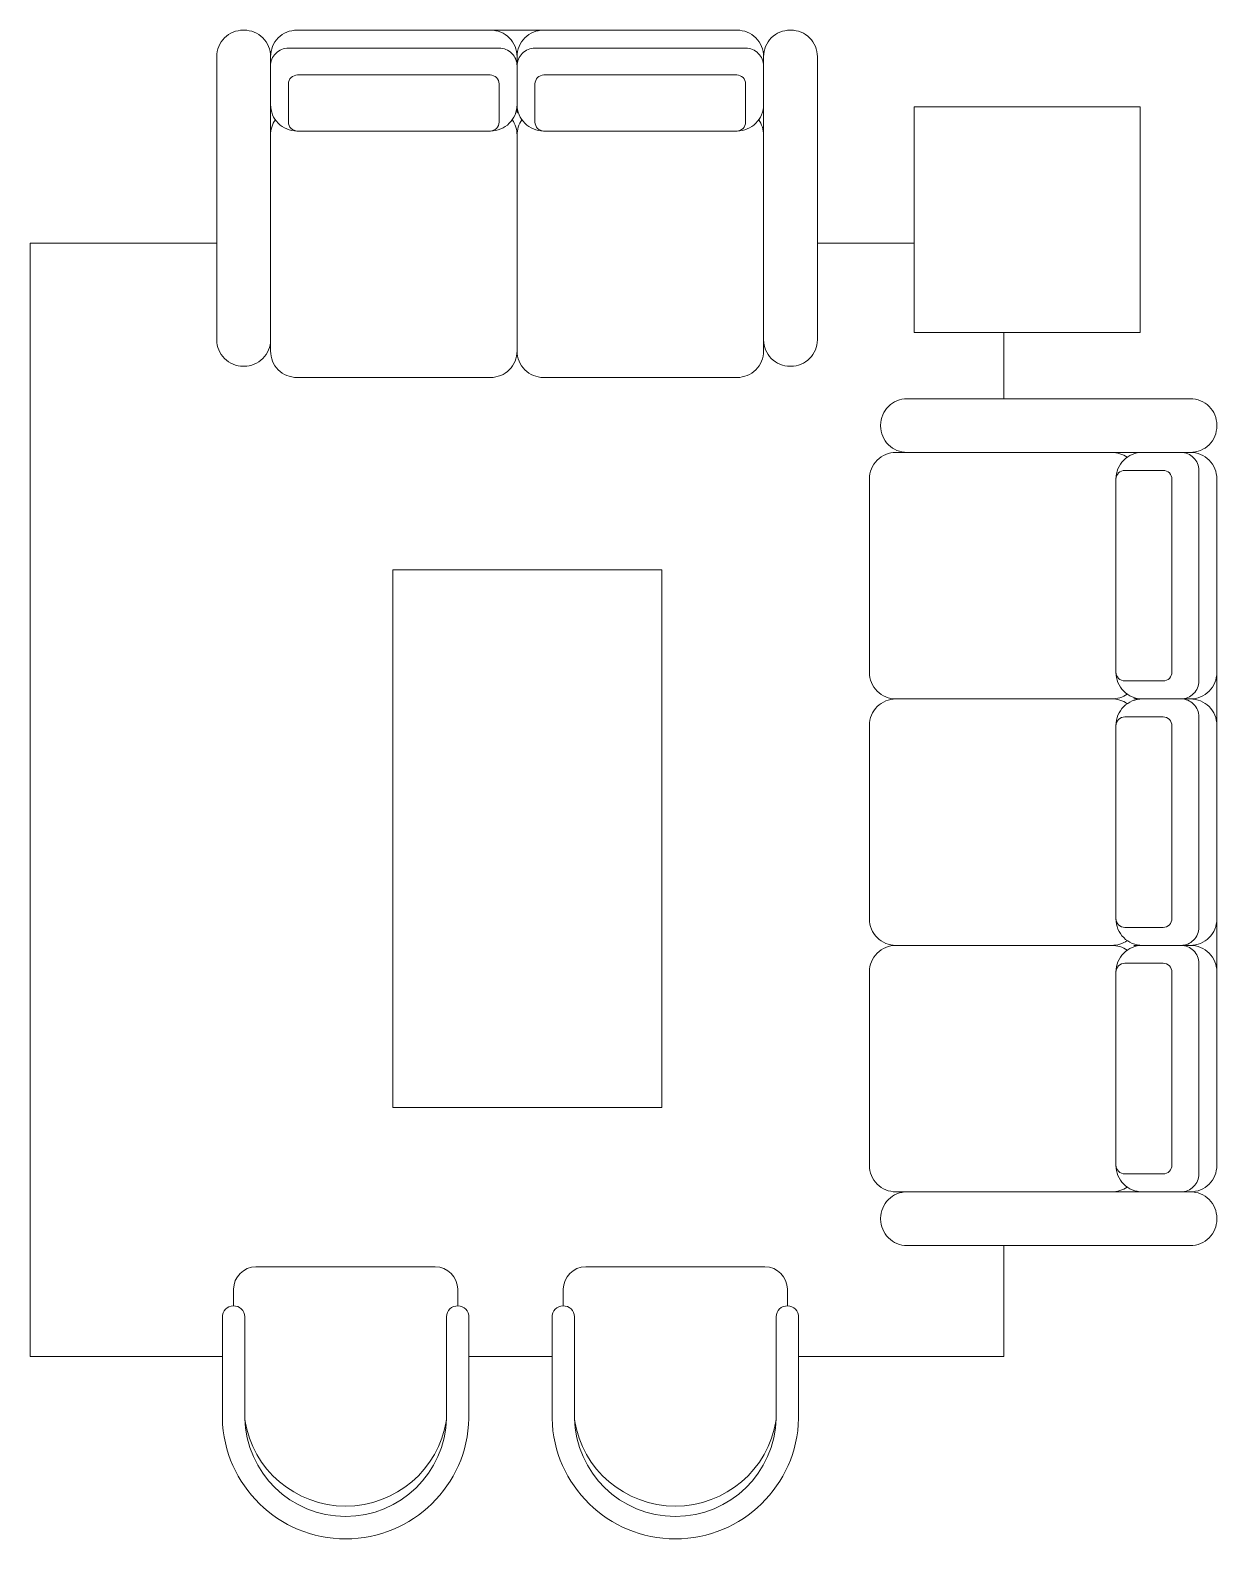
# Model space of a CAD drawing. Header units: millimetres. Extents: x -38772 to -36124, y -22467 to -19100.
import ezdxf

# ---------------------------------------------------------------- set-up
doc = ezdxf.new("R2010")
doc.units = ezdxf.units.MM
doc.layers.add('6fur', color=7, linetype='Continuous', lineweight=20)

msp = doc.modelspace()

# ---------------------------------------------------------------- linework, layer by layer
at = {"layer": '6fur'}
for p, q in [((-37194.7, -19100.3), (-38176.7, -19100.3)), ((-36799.5, -19775.3), (-36799.5, -19271.3)), ((-36799.5, -19271.3), (-36295.5, -19271.3)), ((-36295.5, -19271.3), (-36295.5, -19775.3)), ((-38772, -22060), (-38772, -19575.3)), ((-38772, -19575.3), (-38355.7, -19575.3)), ((-37015.7, -19575.3), (-36799.5, -19575.3)), ((-36295.5, -19775.3), (-36799.5, -19775.3)), ((-36599.5, -19775.3), (-36599.5, -19922.6)), ((-36124.5, -21633.6), (-36124.5, -20101.6)), ((-37962.9, -21504.5), (-37962.9, -20304.5)), ((-37962.9, -20304.5), (-37362.9, -20304.5)), ((-37362.9, -20304.5), (-37362.9, -21504.5)), ((-37362.9, -21504.5), (-37962.9, -21504.5)), ((-36599.5, -21812.6), (-36599.5, -22060)), ((-38268.2, -21860), (-37868.2, -21860)), ((-37532.6, -21860), (-37132.6, -21860)), ((-38318.2, -21947), (-38318.2, -21910)), ((-37818.2, -21947), (-37818.2, -21910)), ((-37582.6, -21947), (-37582.6, -21910)), ((-37082.6, -21947), (-37082.6, -21910)), ((-38343.2, -22198.3), (-38343.2, -21971.4)), ((-38293.2, -22198.3), (-38293.2, -21971.4)), ((-37843.2, -22198.3), (-37843.2, -21971.4)), ((-37793.2, -22198.3), (-37793.2, -21971.4)), ((-37607.6, -22198.3), (-37607.6, -21971.4)), ((-37557.6, -22198.3), (-37557.6, -21971.4)), ((-37107.6, -22198.3), (-37107.6, -21971.4)), ((-37057.6, -22198.3), (-37057.6, -21971.4)), ((-38343.2, -22060), (-38772, -22060)), ((-37607.6, -22060), (-37793.2, -22060)), ((-36599.5, -22060), (-37057.6, -22060))]:
    msp.add_line(p, q, dxfattribs=at)
for points in [[(-38294.7, -19100.3), (-38296.7, -19100.3, 0.414214), (-38355.7, -19159.3), (-38355.7, -19791.3, 0.414214), (-38296.7, -19850.3), (-38294.7, -19850.3, 0.414214), (-38235.7, -19791.3), (-38235.7, -19159.3, 0.414214)], [(-37744.7, -19100.3), (-38176.7, -19100.3, 0.414214), (-38235.7, -19159.3), (-38235.7, -19266.3, 0.414214), (-38176.7, -19325.3), (-37744.7, -19325.3, 0.414214), (-37685.7, -19266.3), (-37685.7, -19159.3, 0.414214)], [(-37194.7, -19100.3), (-37626.7, -19100.3, 0.414214), (-37685.7, -19159.3), (-37685.7, -19266.3, 0.414214), (-37626.7, -19325.3), (-37194.7, -19325.3, 0.414214), (-37135.7, -19266.3), (-37135.7, -19159.3, 0.414214)], [(-37074.7, -19100.3), (-37076.7, -19100.3, 0.414214), (-37135.7, -19159.3), (-37135.7, -19791.3, 0.414214), (-37076.7, -19850.3), (-37074.7, -19850.3, 0.414214), (-37015.7, -19791.3), (-37015.7, -19159.3, 0.414214)], [(-37745.7, -19200.3), (-38175.7, -19200.3, 0.414214), (-38195.7, -19220.3), (-38195.7, -19305.3, 0.414214), (-38175.7, -19325.3), (-37745.7, -19325.3, 0.414214), (-37725.7, -19305.3), (-37725.7, -19220.3, 0.414214)], [(-37195.7, -19200.3), (-37625.7, -19200.3, 0.414214), (-37645.7, -19220.3), (-37645.7, -19305.3, 0.414214), (-37625.7, -19325.3), (-37195.7, -19325.3, 0.414214), (-37175.7, -19305.3), (-37175.7, -19220.3, 0.414214)], [(-36124.5, -19983.6), (-36124.5, -19981.6, 0.414214), (-36183.5, -19922.6), (-36815.5, -19922.6, 0.414214), (-36874.5, -19981.6), (-36874.5, -19983.6, 0.414214), (-36815.5, -20042.6), (-36183.5, -20042.6, 0.414214)], [(-36124.5, -20533.6), (-36124.5, -20101.6, 0.414214), (-36183.5, -20042.6), (-36290.5, -20042.6, 0.414214), (-36349.5, -20101.6), (-36349.5, -20533.6, 0.414214), (-36290.5, -20592.6), (-36183.5, -20592.6, 0.414214)], [(-36224.5, -20532.6), (-36224.5, -20102.6, 0.414214), (-36244.5, -20082.6), (-36329.5, -20082.6, 0.414214), (-36349.5, -20102.6), (-36349.5, -20532.6, 0.414214), (-36329.5, -20552.6), (-36244.5, -20552.6, 0.414214)], [(-36124.5, -21083.6), (-36124.5, -20651.6, 0.414214), (-36183.5, -20592.6), (-36290.5, -20592.6, 0.414214), (-36349.5, -20651.6), (-36349.5, -21083.6, 0.414214), (-36290.5, -21142.6), (-36183.5, -21142.6, 0.414214)], [(-36224.5, -21082.6), (-36224.5, -20652.6, 0.414214), (-36244.5, -20632.6), (-36329.5, -20632.6, 0.414214), (-36349.5, -20652.6), (-36349.5, -21082.6, 0.414214), (-36329.5, -21102.6), (-36244.5, -21102.6, 0.414214)], [(-36124.5, -21633.6), (-36124.5, -21201.6, 0.414214), (-36183.5, -21142.6), (-36290.5, -21142.6, 0.414214), (-36349.5, -21201.6), (-36349.5, -21633.6, 0.414214), (-36290.5, -21692.6), (-36183.5, -21692.6, 0.414214)], [(-36224.5, -21632.6), (-36224.5, -21202.6, 0.414214), (-36244.5, -21182.6), (-36329.5, -21182.6, 0.414214), (-36349.5, -21202.6), (-36349.5, -21632.6, 0.414214), (-36329.5, -21652.6), (-36244.5, -21652.6, 0.414214)], [(-36124.5, -21753.6), (-36124.5, -21751.6, 0.414214), (-36183.5, -21692.6), (-36815.5, -21692.6, 0.414214), (-36874.5, -21751.6), (-36874.5, -21753.6, 0.414214), (-36815.5, -21812.6), (-36183.5, -21812.6, 0.414214)]]:
    msp.add_lwpolyline(points, format="xyb", close=True, dxfattribs=at)
for points in [[(-37725.7, -19140.3), (-38195.7, -19140.3, 0.414214), (-38235.7, -19180.3), (-38235.7, -19285.3, 0.414214)], [(-37685.7, -19285.3), (-37685.7, -19180.3, 0.414214), (-37725.7, -19140.3)], [(-37175.7, -19140.3), (-37645.7, -19140.3, 0.414214), (-37685.7, -19180.3), (-37685.7, -19285.3, 0.414214)], [(-37135.7, -19285.3), (-37135.7, -19180.3, 0.414214), (-37175.7, -19140.3)], [(-38224.9, -19300.3, 0.154758), (-38235.7, -19334.3), (-38235.7, -19816.3, 0.414214), (-38176.7, -19875.3), (-37744.7, -19875.3, 0.414214), (-37685.7, -19816.3), (-37685.7, -19334.3, 0.154758), (-37696.5, -19300.3)], [(-37674.9, -19300.3, 0.154758), (-37685.7, -19334.3), (-37685.7, -19816.3, 0.414214), (-37626.7, -19875.3), (-37194.7, -19875.3, 0.414214), (-37135.7, -19816.3), (-37135.7, -19334.3, 0.154758), (-37146.5, -19300.3)], [(-36324.5, -20053.4, 0.154758), (-36358.5, -20042.6), (-36840.5, -20042.6, 0.414214), (-36899.5, -20101.6), (-36899.5, -20533.6, 0.414214), (-36840.5, -20592.6), (-36358.5, -20592.6, 0.154758), (-36324.5, -20581.9)], [(-36164.5, -20552.6), (-36164.5, -20082.6, 0.414214), (-36204.5, -20042.6), (-36309.5, -20042.6, 0.414214)], [(-36309.5, -20592.6), (-36204.5, -20592.6, 0.414214), (-36164.5, -20552.6)], [(-36324.5, -20603.4, 0.154758), (-36358.5, -20592.6), (-36840.5, -20592.6, 0.414214), (-36899.5, -20651.6), (-36899.5, -21083.6, 0.414214), (-36840.5, -21142.6), (-36358.5, -21142.6, 0.154758), (-36324.5, -21131.9)], [(-36164.5, -21102.6), (-36164.5, -20632.6, 0.414214), (-36204.5, -20592.6), (-36309.5, -20592.6, 0.414214)], [(-36309.5, -21142.6), (-36204.5, -21142.6, 0.414214), (-36164.5, -21102.6)], [(-36324.5, -21153.4, 0.154758), (-36358.5, -21142.6), (-36840.5, -21142.6, 0.414214), (-36899.5, -21201.6), (-36899.5, -21633.6, 0.414214), (-36840.5, -21692.6), (-36358.5, -21692.6, 0.154758), (-36324.5, -21681.9)], [(-36164.5, -21652.6), (-36164.5, -21182.6, 0.414214), (-36204.5, -21142.6), (-36309.5, -21142.6, 0.414214)], [(-36309.5, -21692.6), (-36204.5, -21692.6, 0.414214), (-36164.5, -21652.6)]]:
    msp.add_lwpolyline(points, format="xyb", dxfattribs=at)
for centre, radius, start, end in [((-38268.2, -21910), 50, 90, 180), ((-37868.2, -21910), 50, 0, 90), ((-37532.6, -21910), 50, 90, 180), ((-37132.6, -21910), 50, 0, 90), ((-38318.2, -21972), 25, 1.3266, 181.3266), ((-37818.2, -21972), 25, 358.6734, 178.6734), ((-37582.6, -21972), 25, 1.3266, 181.3266), ((-37082.6, -21972), 25, 358.6734, 178.6734), ((-38068.2, -22191.9), 275.1, 181.3266, 358.6734), ((-38068.2, -22191.9), 225.1, 181.3266, 358.6734), ((-38068.2, -22166.3), 227.7, 189.0419, 350.9581), ((-37332.6, -22191.9), 275.1, 181.3266, 358.6734), ((-37332.6, -22191.9), 225.1, 181.3266, 358.6734), ((-37332.6, -22166.3), 227.7, 189.0419, 350.9581)]:
    msp.add_arc(centre, radius, start, end, dxfattribs=at)

doc.saveas('drawing.dxf')
